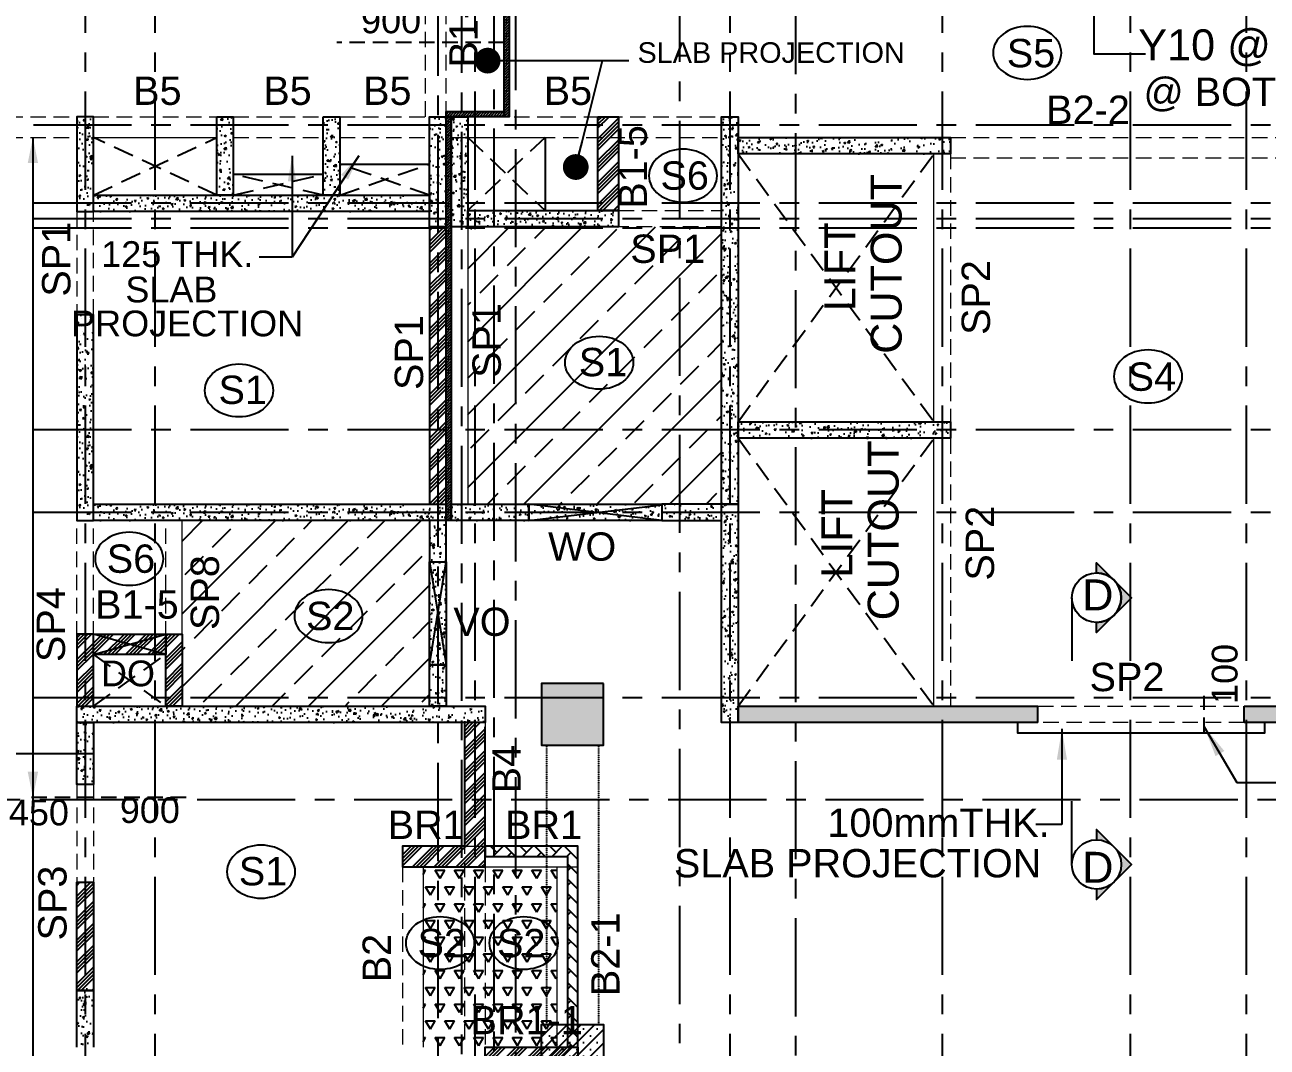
# Model space of a CAD drawing. Header units: inches. Extents: x 278200 to 407749, y -182622 to -96622.
# Drawn here: x 314131 to 326184, y -155884 to -145961 of the extents above; entities that cross this region are included whole.
import ezdxf
from ezdxf.enums import TextEntityAlignment as Align

# ---------------------------------------------------------------- set-up
doc = ezdxf.new("R2010")
doc.units = ezdxf.units.IN
doc.header["$MEASUREMENT"] = 0
for name, pattern in [('CENTER', [50.8, 31.75, -6.35, 6.35, -6.35]), ('DASHED2', [9.525, 6.35, -3.175]), ('Hidden', [3, 2, -1])]:
    doc.linetypes.add(name, pattern=pattern)
for name, color, linetype in [('1', 8, 'Continuous'), ('160 R.C. WALL HAT', 8, 'Continuous'), ('160 R.C.WALL', 6, 'Continuous'), ('2', 5, 'Continuous'), ('4', 4, 'Continuous'), ('5', 2, 'Continuous'), ('AR-Column', 40, 'Continuous'), ('AR-Hidden', 251, 'DASHED2'), ('ARROW', 5, 'Continuous'), ('BAL. PARAPET WALL', 4, 'Continuous'), ('BEAM TEXT', 4, 'Continuous'), ('DIM', 251, 'Continuous'), ('DOP IN SHEAR WALL', 5, 'Continuous'), ('GRID', 8, 'CENTER'), ('NON S.WALL HATCH', 8, 'Continuous'), ('NON STRUC R.C.WALL', 6, 'Continuous'), ('NON.STRUC.R.C.WALLS', 1, 'Continuous'), ('PARAPET WALL', 4, 'Continuous'), ('SEC TXT', 11, 'Continuous'), ('Section', 1, 'Continuous'), ('SLAB ARROW', 5, 'Continuous'), ('SLAB DIS', 32, 'Continuous'), ('SPANRAL BEAM', 3, 'Continuous'), ('SUNKEN', 8, 'Continuous'), ('TEXT-1', 3, 'Continuous')]:
    doc.layers.add(name, color=color, linetype=linetype)
for name, color, linetype, lineweight in [('BEAMS', 3, 'Continuous', 0), ('SLAB CIR', 1, 'Continuous', 25), ('SLAB REIN', 31, 'Continuous', 0), ('SLAB TXT', 3, 'Continuous', 0), ('text', 4, 'Continuous', 30)]:
    doc.layers.add(name, color=color, linetype=linetype, lineweight=lineweight)
doc.styles.add('T200', font='sanss___.ttf', dxfattribs={"height": 275})
doc.styles.add('T300', font='sanss___.ttf', dxfattribs={"height": 350})
doc.dimstyles.new('T 200', dxfattribs={"dimtxt": 275, "dimasz": 150, "dimexe": 1, "dimexo": 0, "dimgap": 50, "dimtad": 1, "dimdec": 0, "dimrnd": 5, "dimdsep": 46, "dimtxsty": 'T200', "dimblk": 'ARCHTICK', "dimcen": 2.5, "dimdle": 1, "dimclrd": 5, "dimclre": 253, "dimclrt": 1, "dimadec": 0, "dimazin": 0, "dimtfac": 1, "dimtdec": 0, "dimtmove": 2, "dimatfit": 3, "dimfxl": 0, "dimarcsym": 0})
doc.dimstyles.new('T 300', dxfattribs={"dimtxt": 275, "dimasz": 150, "dimexe": 1, "dimexo": 0, "dimgap": 50, "dimtad": 1, "dimdec": 0, "dimrnd": 5, "dimdsep": 46, "dimtxsty": 'T200', "dimblk": 'ARCHTICK', "dimcen": 2.5, "dimdle": 1, "dimclrd": 5, "dimclre": 253, "dimclrt": 4, "dimadec": 0, "dimazin": 0, "dimtfac": 1, "dimtdec": 0, "dimtmove": 2, "dimatfit": 3, "dimfxl": 0, "dimarcsym": 0})
pattern_1 = [(45, (2626358.34, -262274.72), (-106.066017, 106.066017), []), (45, (2626393.7, -262274.72), (-106.066017, 106.066017), []), (45, (2626429.05, -262274.72), (-106.066017, 106.066017), []), (45, (2626464.41, -262274.72), (-106.066017, 106.066017), [])]
pattern_2 = [(45, (2631098.34, -262874.72), (-106.066017, 106.066017), []), (45, (2631133.7, -262874.72), (-106.066017, 106.066017), []), (45, (2631169.05, -262874.72), (-106.066017, 106.066017), []), (45, (2631204.41, -262874.72), (-106.066017, 106.066017), [])]
pattern_3 = [(45, (280308.292, -21903.515), (-13.2582521, 13.2582521), [])]
pattern_4 = [(50, (2493924.82, 87982.12), (179.315046, -15.688034), [18.75, -206.25]), (355, (2493924.82, 87982.12), (-34.687833, 188.048033), [15, -165]), (100.4514445, (2493939.76, 87980.82), (144.627212, 172.359998), [15.935048, -175.285528]), (46.1842, (2493924.82, 88032.12), (266.810333, -41.37982), [28.125, -309.375]), (96.635635, (2493947.05, 88028.67), (233.665486, 243.52965), [23.902586, -262.92844]), (351.184164, (2493924.82, 88032.12), (233.665486, 243.52965), [22.5, -247.5]), (21, (2493949.82, 88019.62), (149.226763, -100.654723), [18.75, -206.25]), (326, (2493949.82, 88019.62), (60.828833, 181.287511), [15, -165]), (71.451445, (2493962.25, 88011.23), (210.055594, 80.632788), [15.935047, -175.285528]), (37.5, (2493924.816, 87982.12), (3.0399638, 83.2234635), [0, -163, 0, -167.5, 0, -165.625]), (7.5, (2493924.82, 87982.12), (65.7673844, 98.602928), [0, -95.5, 0, -159.25, 0, -63.125]), (327.5, (2493869.066, 87982.12), (133.455609, -5.638718), [0, -62.5, 0, -195, 0, -258.75]), (317.5, (2493844.07, 87982.12), (145.7965423, 25.0262456), [0, -81.25, 0, -129.5, 0, -183.75])]
pattern_5 = [(50, (2502080.12, 83182.12), (179.315046, -15.688034), [18.75, -206.25]), (355, (2502080.12, 83182.12), (-34.687833, 188.048033), [15, -165]), (100.4514445, (2502095.07, 83180.82), (144.627212, 172.359998), [15.935048, -175.285528]), (46.1842, (2502080.12, 83232.12), (266.810333, -41.37982), [28.125, -309.375]), (96.635635, (2502102.36, 83228.67), (233.665486, 243.52965), [23.902586, -262.92844]), (351.184164, (2502080.12, 83232.12), (233.665486, 243.52965), [22.5, -247.5]), (21, (2502105.12, 83219.62), (149.226763, -100.654723), [18.75, -206.25]), (326, (2502105.12, 83219.62), (60.828833, 181.287511), [15, -165]), (71.451445, (2502117.56, 83211.23), (210.055594, 80.632788), [15.935047, -175.285528]), (37.5, (2502080.12, 83182.12), (3.0399638, 83.2234635), [0, -163, 0, -167.5, 0, -165.625]), (7.5, (2502080.12, 83182.12), (65.7673844, 98.602928), [0, -95.5, 0, -159.25, 0, -63.125]), (327.5, (2502024.37, 83182.12), (133.455609, -5.638718), [0, -62.5, 0, -195, 0, -258.75]), (317.5, (2501999.37, 83182.12), (145.7965423, 25.0262456), [0, -81.25, 0, -129.5, 0, -183.75])]
pattern_6 = [(50, (2493924.82, 84982.12), (179.315046, -15.688034), [18.75, -206.25]), (355, (2493924.82, 84982.12), (-34.687833, 188.048033), [15, -165]), (100.4514445, (2493939.76, 84980.82), (144.627212, 172.359998), [15.935048, -175.285528]), (46.1842, (2493924.82, 85032.12), (266.810333, -41.37982), [28.125, -309.375]), (96.635635, (2493947.05, 85028.67), (233.665486, 243.52965), [23.902586, -262.92844]), (351.184164, (2493924.82, 85032.12), (233.665486, 243.52965), [22.5, -247.5]), (21, (2493949.82, 85019.62), (149.226763, -100.654723), [18.75, -206.25]), (326, (2493949.82, 85019.62), (60.828833, 181.287511), [15, -165]), (71.451445, (2493962.25, 85011.23), (210.055594, 80.632788), [15.935047, -175.285528]), (37.5, (2493924.816, 84982.12), (3.0399638, 83.2234635), [0, -163, 0, -167.5, 0, -165.625]), (7.5, (2493924.82, 84982.12), (65.7673844, 98.602928), [0, -95.5, 0, -159.25, 0, -63.125]), (327.5, (2493869.066, 84982.12), (133.455609, -5.638718), [0, -62.5, 0, -195, 0, -258.75]), (317.5, (2493844.07, 84982.12), (145.7965423, 25.0262456), [0, -81.25, 0, -129.5, 0, -183.75])]
pattern_7 = [(50, (2497186.96, 87832.62), (179.315046, -15.688034), [18.75, -206.25]), (355, (2497186.96, 87832.62), (-34.687833, 188.048033), [15, -165]), (100.4514445, (2497201.9, 87831.32), (144.627212, 172.359998), [15.935048, -175.285528]), (46.1842, (2497186.96, 87882.62), (266.810333, -41.37982), [28.125, -309.375]), (96.635635, (2497209.2, 87879.17), (233.665486, 243.52965), [23.902586, -262.92844]), (351.184164, (2497186.96, 87882.62), (233.665486, 243.52965), [22.5, -247.5]), (21, (2497211.96, 87870.12), (149.226763, -100.654723), [18.75, -206.25]), (326, (2497211.96, 87870.12), (60.828833, 181.287511), [15, -165]), (71.451445, (2497224.4, 87861.73), (210.055594, 80.632788), [15.935047, -175.285528]), (37.5, (2497186.96, 87832.62), (3.0399638, 83.2234635), [0, -163, 0, -167.5, 0, -165.625]), (7.5, (2497186.96, 87832.62), (65.7673844, 98.602928), [0, -95.5, 0, -159.25, 0, -63.125]), (327.5, (2497131.21, 87832.62), (133.455609, -5.638718), [0, -62.5, 0, -195, 0, -258.75]), (317.5, (2497106.21, 87832.62), (145.7965423, 25.0262456), [0, -81.25, 0, -129.5, 0, -183.75])]
pattern_8 = [(50, (2464819.82, 90702.12), (179.315046, -15.688034), [18.75, -206.25]), (355, (2464819.82, 90702.12), (-34.687833, 188.048033), [15, -165]), (100.4514445, (2464834.76, 90700.82), (144.627212, 172.359998), [15.935048, -175.285528]), (46.1842, (2464819.82, 90752.12), (266.810333, -41.37982), [28.125, -309.375]), (96.635635, (2464842.05, 90748.67), (233.665486, 243.52965), [23.902586, -262.92844]), (351.184164, (2464819.82, 90752.12), (233.665486, 243.52965), [22.5, -247.5]), (21, (2464844.82, 90739.62), (149.226763, -100.654723), [18.75, -206.25]), (326, (2464844.82, 90739.62), (60.828833, 181.287511), [15, -165]), (71.451445, (2464857.25, 90731.23), (210.055594, 80.632788), [15.935047, -175.285528]), (37.5, (2464819.816, 90702.12), (3.0399638, 83.2234635), [0, -163, 0, -167.5, 0, -165.625]), (7.5, (2464819.82, 90702.12), (65.7673844, 98.602928), [0, -95.5, 0, -159.25, 0, -63.125]), (327.5, (2464764.066, 90702.12), (133.455609, -5.638718), [0, -62.5, 0, -195, 0, -258.75]), (317.5, (2464739.07, 90702.12), (145.7965423, 25.0262456), [0, -81.25, 0, -129.5, 0, -183.75])]
pattern_9 = [(45, (-131825.64, 75915.45), (-66.29126, 66.29126), []), (45, (-131759.35, 75915.45), (-66.29126, 66.29126), [0, -93.75])]

# ---------------------------------------------------------------- blocks, each defined once
blk = doc.blocks.new('_ARCHTICK')
at = {"color": 0, "linetype": 'ByBlock', "const_width": 0.15}
blk.add_lwpolyline([(-0.5, -0.5), (0.5, 0.5)], dxfattribs=at)
blk = doc.blocks.new('A$C02A55DAE')
at = {"layer": 'NON S.WALL HATCH'}
h = blk.add_hatch(dxfattribs=at)
h.set_pattern_fill('SACNCR', color=256, scale=1000)
h.set_pattern_definition(pattern_9)
h.paths.add_polyline_path([(22427, -18480), (23027, -18480), (23027, -17880), (22427, -17880)])
h.paths.add_polyline_path([(22427, -15170), (23027, -15170), (23027, -14570), (22427, -14570)])
h.paths.add_polyline_path([(22427, -11500), (23027, -11500), (23027, -11860), (22427, -11860)])
h.paths.add_polyline_path([(34483, -18480), (33883, -18480), (33883, -17880), (34483, -17880)])
h.paths.add_polyline_path([(34483, -11260), (33883, -11260), (33883, -11860), (34483, -11860)])
edge = h.paths.add_edge_path()
edge.add_line((34435, -11860), (34435, -14570))
h = blk.add_hatch(dxfattribs=at)
h.set_pattern_fill('SACNCR', color=256, scale=1000)
h.set_pattern_definition(pattern_9)
h.paths.add_polyline_path([(34483, -14570), (33883, -14570), (33883, -15170), (34483, -15170)])
at = {"layer": 'AR-Column', "color": 4, "elevation": -29}
for points in [[(34483, -11260), (33883, -11260), (33883, -11860), (34483, -11860)], [(34483, -15170), (33883, -15170), (33883, -14570), (34483, -14570)]]:
    blk.add_lwpolyline(points, close=True, dxfattribs=at)
at = {"layer": 'AR-Hidden', "ltscale": 0.009}
for p, q in [((33930, -11860, -29), (33930, -14570, -29)), ((34435, -11860, -29), (34435, -14570, -29))]:
    blk.add_line(p, q, dxfattribs=at)

msp = doc.modelspace()

# ---------------------------------------------------------------- hatches: boundary and pattern name
at = {"layer": '160 R.C. WALL HAT'}
h = msp.add_hatch(dxfattribs=at)
h.set_pattern_fill('AR-CONC', color=256, scale=25)
h.set_pattern_definition(pattern_4)
h.paths.add_polyline_path([(314635.7, -147773.7), (314795.7, -147773.7), (314795.7, -146853.7), (314635.7, -146853.7)])
h = msp.add_hatch(dxfattribs=at)
h.set_pattern_fill('AR-CONC', color=256, scale=25)
h.set_pattern_definition(pattern_4)
h.paths.add_polyline_path([(315993.7, -146853.7), (316153.7, -146853.7), (316153.7, -147613.7), (315993.7, -147613.7)])
h = msp.add_hatch(dxfattribs=at)
h.set_pattern_fill('AR-CONC', color=256, scale=25)
h.set_pattern_definition(pattern_4)
h.paths.add_polyline_path([(317185.7, -146853.7), (317025.7, -146853.7), (317025.7, -147613.7), (317185.7, -147613.7)])
h = msp.add_hatch(dxfattribs=at)
h.set_pattern_fill('AR-CONC', color=256, scale=25)
h.set_pattern_definition(pattern_7)
h.paths.add_polyline_path([(318217.8, -146853.7), (318057.8, -146853.7), (318057.8, -147923.2), (318217.8, -147923.2)])
h = msp.add_hatch(dxfattribs=at)
h.set_pattern_fill('AR-CONC', color=256, scale=25)
h.set_pattern_definition(pattern_7)
h.paths.add_polyline_path([(318427.8, -146853.7), (318267.8, -146853.7), (318267.8, -147923.2), (318427.8, -147923.2)])
h = msp.add_hatch(dxfattribs=at)
h.set_pattern_fill('AR-CONC', color=256, scale=25)
h.set_pattern_definition([(50, (2500020.12, 85142.12), (179.315046, -15.688034), [18.75, -206.25]), (355, (2500020.12, 85142.12), (-34.687833, 188.048033), [15, -165]), (100.4514445, (2500035.07, 85140.82), (144.627212, 172.359998), [15.935048, -175.285528]), (46.1842, (2500020.12, 85192.12), (266.810333, -41.37982), [28.125, -309.375]), (96.635635, (2500042.36, 85188.67), (233.665486, 243.52965), [23.902586, -262.92844]), (351.184164, (2500020.12, 85192.12), (233.665486, 243.52965), [22.5, -247.5]), (21, (2500045.12, 85179.62), (149.226763, -100.654723), [18.75, -206.25]), (326, (2500045.12, 85179.62), (60.828833, 181.287511), [15, -165]), (71.451445, (2500057.56, 85171.23), (210.055594, 80.632788), [15.935047, -175.285528]), (37.5, (2500020.12, 85142.12), (3.0399638, 83.2234635), [0, -163, 0, -167.5, 0, -165.625]), (7.5, (2500020.12, 85142.12), (65.7673844, 98.602928), [0, -95.5, 0, -159.25, 0, -63.125]), (327.5, (2499964.37, 85142.12), (133.455609, -5.638718), [0, -62.5, 0, -195, 0, -258.75]), (317.5, (2499939.37, 85142.12), (145.7965423, 25.0262456), [0, -81.25, 0, -129.5, 0, -183.75])])
h.paths.add_polyline_path([(321051, -146853.7), (320891, -146853.7), (320891, -150613.7), (321051, -150613.7)])
h = msp.add_hatch(dxfattribs=at)
h.set_pattern_fill('AR-CONC', color=256, scale=25)
h.set_pattern_definition(pattern_8)
h.paths.add_polyline_path([(323111, -147053.7), (321051, -147053.7), (321051, -147213.7), (322951, -147213.7), (323111, -147213.7)])
h = msp.add_hatch(dxfattribs=at)
h.set_pattern_fill('AR-CONC', color=256, scale=25)
h.set_pattern_definition(pattern_4)
h.paths.add_polyline_path([(318017.8, -147613.7), (314795.7, -147613.7), (314795.7, -147773.7), (318017.8, -147773.7)])
h = msp.add_hatch(dxfattribs=at)
h.set_pattern_fill('AR-CONC', color=256, scale=25)
h.set_pattern_definition([(50, (2497346.96, 87832.62), (179.315046, -15.688034), [18.75, -206.25]), (355, (2497346.96, 87832.62), (-34.687833, 188.048033), [15, -165]), (100.4514445, (2497361.9, 87831.32), (144.627212, 172.359998), [15.935048, -175.285528]), (46.1842, (2497346.96, 87882.62), (266.810333, -41.37982), [28.125, -309.375]), (96.635635, (2497369.2, 87879.17), (233.665486, 243.52965), [23.902586, -262.92844]), (351.184164, (2497346.96, 87882.62), (233.665486, 243.52965), [22.5, -247.5]), (21, (2497371.96, 87870.12), (149.226763, -100.654723), [18.75, -206.25]), (326, (2497371.96, 87870.12), (60.828833, 181.287511), [15, -165]), (71.451445, (2497384.4, 87861.73), (210.055594, 80.632788), [15.935047, -175.285528]), (37.5, (2497346.96, 87832.62), (3.0399638, 83.2234635), [0, -163, 0, -167.5, 0, -165.625]), (7.5, (2497346.96, 87832.62), (65.7673844, 98.602928), [0, -95.5, 0, -159.25, 0, -63.125]), (327.5, (2497291.21, 87832.62), (133.455609, -5.638718), [0, -62.5, 0, -195, 0, -258.75]), (317.5, (2497266.21, 87832.62), (145.7965423, 25.0262456), [0, -81.25, 0, -129.5, 0, -183.75])])
h.paths.add_polyline_path([(319891, -147763.5), (318427.8, -147763.5), (318427.8, -147923.2), (319891, -147923.2)])
h = msp.add_hatch(dxfattribs=at)
h.set_pattern_fill('AR-CONC', color=256, scale=25)
h.set_pattern_definition(pattern_6)
h.paths.add_polyline_path([(314635.7, -150773.7), (314795.7, -150773.7), (314795.7, -148773.7), (314635.7, -148773.7)])
h = msp.add_hatch(dxfattribs=at)
h.set_pattern_fill('AR-CONC', color=256, scale=25)
h.set_pattern_definition(pattern_8)
h.paths.add_polyline_path([(323111, -149813.7), (321051, -149813.7), (321051, -149973.7), (323111, -149973.7)])
h = msp.add_hatch(dxfattribs=at)
h.set_pattern_fill('AR-CONC', color=256, scale=25)
h.set_pattern_definition(pattern_6)
h.paths.add_polyline_path([(314795.7, -150613.7), (318217.8, -150613.7), (318217.8, -150773.7), (314795.7, -150773.7)])
h = msp.add_hatch(dxfattribs=at)
h.set_pattern_fill('AR-CONC', color=256, scale=25)
h.set_pattern_definition(pattern_5)
h.paths.add_polyline_path([(320272.7, -150613.7), (320272.7, -150773.7), (320891, -150773.7), (320891, -150613.7)])
h.paths.add_polyline_path([(320272.7, -150773.7), (320272.7, -150613.7), (318267.8, -150613.7), (318267.8, -150773.7)])
h = msp.add_hatch(dxfattribs=at)
h.set_pattern_fill('AR-CONC', color=256, scale=25)
h.set_pattern_definition(pattern_5)
h.paths.add_polyline_path([(320891, -150613.7), (321051, -150613.7), (321051, -152733.7), (320891, -152733.7)])
h = msp.add_hatch(dxfattribs=at)
h.set_pattern_fill('AR-CONC', color=256, scale=25)
h.set_pattern_definition(pattern_5)
h.paths.add_polyline_path([(318217.8, -150773.7), (318057.8, -150773.7), (318057.8, -152573.7), (318217.8, -152573.7)])
h = msp.add_hatch(dxfattribs=at)
h.set_pattern_fill('AR-CONC', color=256, scale=25)
h.set_pattern_definition([(50, (2493764.81, 83022.12), (179.315046, -15.688034), [18.75, -206.25]), (355, (2493764.81, 83022.12), (-34.687833, 188.048033), [15, -165]), (100.4514445, (2493779.76, 83020.82), (144.627212, 172.359998), [15.935048, -175.285528]), (46.1842, (2493764.81, 83072.12), (266.810333, -41.37982), [28.125, -309.375]), (96.635635, (2493787.05, 83068.67), (233.665486, 243.52965), [23.902586, -262.92844]), (351.184164, (2493764.8, 83072.12), (233.665486, 243.52965), [22.5, -247.5]), (21, (2493789.81, 83059.62), (149.226763, -100.654723), [18.75, -206.25]), (326, (2493789.81, 83059.62), (60.828833, 181.287511), [15, -165]), (71.451445, (2493802.25, 83051.23), (210.055594, 80.632788), [15.935047, -175.285528]), (37.5, (2493764.81, 83022.12), (3.0399638, 83.2234635), [0, -163, 0, -167.5, 0, -165.625]), (7.5, (2493764.81, 83022.12), (65.7673844, 98.602928), [0, -95.5, 0, -159.25, 0, -63.125]), (327.5, (2493709.06, 83022.12), (133.455609, -5.638718), [0, -62.5, 0, -195, 0, -258.75]), (317.5, (2493684.06, 83022.12), (145.7965423, 25.0262456), [0, -81.25, 0, -129.5, 0, -183.75])])
h.paths.add_polyline_path([(314635.7, -152733.7), (314635.7, -152573.7), (318595.7, -152573.7), (318595.7, -152733.7)])
h = msp.add_hatch(dxfattribs=at)
h.set_pattern_fill('AR-CONC', color=256, scale=25)
h.set_pattern_definition(pattern_5)
h.paths.add_polyline_path([(323959.6, -152733.7), (323959.8, -152573.7), (321051, -152573.7), (321050.8, -152733.7)])
h.paths.add_polyline_path([(325961, -152573.7), (325961, -152733.7), (330129, -152733.7), (330129, -152573.7)])
h = msp.add_hatch(dxfattribs=at)
h.set_pattern_fill('AR-CONC', color=256, scale=25)
h.set_pattern_definition([(50, (2493764.82, 82422.12), (179.315046, -15.688034), [18.75, -206.25]), (355, (2493764.82, 82422.12), (-34.687833, 188.048033), [15, -165]), (100.4514445, (2493779.76, 82420.82), (144.627212, 172.359998), [15.935048, -175.285528]), (46.1842, (2493764.82, 82472.12), (266.810333, -41.37982), [28.125, -309.375]), (96.635635, (2493787.05, 82468.67), (233.665486, 243.52965), [23.902586, -262.92844]), (351.184164, (2493764.82, 82472.12), (233.665486, 243.52965), [22.5, -247.5]), (21, (2493789.82, 82459.62), (149.226763, -100.654723), [18.75, -206.25]), (326, (2493789.82, 82459.62), (60.828833, 181.287511), [15, -165]), (71.451445, (2493802.25, 82451.23), (210.055594, 80.632788), [15.935047, -175.285528]), (37.5, (2493764.816, 82422.12), (3.0399638, 83.2234635), [0, -163, 0, -167.5, 0, -165.625]), (7.5, (2493764.82, 82422.12), (65.7673844, 98.602928), [0, -95.5, 0, -159.25, 0, -63.125]), (327.5, (2493709.066, 82422.12), (133.455609, -5.638718), [0, -62.5, 0, -195, 0, -258.75]), (317.5, (2493684.07, 82422.12), (145.7965423, 25.0262456), [0, -81.25, 0, -129.5, 0, -183.75])])
h.paths.add_polyline_path([(314635.7, -152733.7), (314795.7, -152733.7), (314795.7, -153333.7), (314635.7, -153333.7)])
h = msp.add_hatch(dxfattribs=at)
h.set_pattern_fill('AR-CONC', color=256, scale=25)
h.set_pattern_definition(pattern_8)
h.paths.add_polyline_path([(314795.7, -155313.7), (314635.7, -155313.7), (314635.7, -155883.7), (314795.7, -155883.7)])
at = {"layer": '2'}
h = msp.add_hatch(dxfattribs=at)
h.set_pattern_fill('ANSI31', color=1, scale=150, style=0)
h.set_pattern_definition(pattern_3)
h.paths.add_polyline_path([(318780.7, -140193.7), (318830.7, -140193.7), (318830.7, -146853.7), (318780.7, -146853.7)])
h = msp.add_hatch(dxfattribs=at)
h.set_pattern_fill('ANSI31', color=1, scale=150, style=0)
h.set_pattern_definition(pattern_3)
h.paths.add_polyline_path([(318780.7, -146853.7), (318217.6, -146853.7), (318217.6, -146803.7), (318780.7, -146803.7)])
h = msp.add_hatch(dxfattribs=at)
h.set_pattern_fill('ANSI31', color=1, scale=150, style=0)
h.set_pattern_definition(pattern_3)
h.paths.add_polyline_path([(318267.8, -150773.7), (318217.8, -150773.7), (318217.8, -146853.7), (318267.8, -146853.7)])
at = {"layer": 'BAL. PARAPET WALL'}
h = msp.add_hatch(dxfattribs=at)
h.set_pattern_fill('AR-HBONE', color=256, style=0)
h.set_pattern_definition([(45, (-1817082.6, 340637.64), (1e-14, 143.684098), [304.8, -101.6]), (135, (-1817010.76, 340709.48), (1e-14, 143.684098), [304.8, -101.6])])
h.paths.add_polyline_path([(319395.7, -155883.7), (319495.7, -155883.7), (319495.7, -153933.7), (318595.7, -153933.7), (318595.7, -154033.7), (319395.7, -154033.7)])
at = {"layer": 'NON STRUC R.C.WALL'}
h = msp.add_hatch(dxfattribs=at)
h.set_pattern_fill('ANSI34', color=1, scale=200)
h.set_pattern_definition(pattern_2)
h.paths.add_polyline_path([(319691, -146853.7), (319891, -146853.7), (319891, -147763.5), (319691, -147763.5)])
h = msp.add_hatch(dxfattribs=at)
h.set_pattern_fill('ANSI34', color=1, scale=200)
h.set_pattern_definition([(45, (2631098.34, -262874.72), (-106.066017, 106.066017), []), (45, (2631133.7, -262874.72), (-106.066017, 106.066017), []), (45, (2631169.05, -262874.72), (-106.066017, 106.066017), []), (45, (2631204.41, -262874.72), (-106.066017, 106.066017), [])])
h.paths.add_polyline_path([(318057.8, -150613.7), (318217.8, -150613.7), (318217.8, -147923.2), (318057.8, -147923.2)])
h = msp.add_hatch(dxfattribs=at)
h.set_pattern_fill('ANSI34', color=1, scale=200)
h.set_pattern_definition(pattern_2)
h.paths.add_polyline_path([(314795.7, -151873.7), (314635.7, -151873.7), (314635.7, -152573.7), (314795.7, -152573.7)])
h = msp.add_hatch(dxfattribs=at)
h.set_pattern_fill('ANSI34', color=1, scale=200)
h.set_pattern_definition(pattern_2)
h.paths.add_polyline_path([(314795.7, -151873.7), (315497.5, -151873.7), (315497.5, -152073.7), (314795.7, -152073.7)])
h = msp.add_hatch(dxfattribs=at)
h.set_pattern_fill('ANSI34', color=1, scale=200)
h.set_pattern_definition(pattern_2)
h.paths.add_polyline_path([(315497.5, -151873.7), (315657.5, -151873.7), (315657.5, -152573.7), (315497.5, -152573.7)])
h = msp.add_hatch(dxfattribs=at)
h.set_pattern_fill('ANSI34', color=1, scale=200)
h.set_pattern_definition(pattern_1)
h.paths.add_polyline_path([(318395.7, -152733.7), (318595.7, -152733.7), (318595.7, -154133.7), (317795.7, -154133.7), (317795.7, -153933.7), (318395.7, -153933.7)])
h = msp.add_hatch(dxfattribs=at)
h.set_pattern_fill('ANSI34', color=1, scale=200)
h.set_pattern_definition(pattern_1)
h.paths.add_polyline_path([(314795.7, -154283.7), (314795.7, -155333.7), (314635.7, -155333.7), (314635.7, -154283.7)])
h = msp.add_hatch(dxfattribs=at)
h.set_pattern_fill('ANSI34', color=1, scale=200)
h.set_pattern_definition(pattern_1)
h.paths.add_polyline_path([(318595.7, -156043.7), (318595.7, -155883.7), (319495.7, -155883.7), (319495.7, -156043.7)])
at = {"layer": 'Section'}
h = msp.add_hatch(color=30, dxfattribs=at)
edge = h.paths.add_edge_path()
edge.add_line((324528.3, -151281.5), (324528.3, -151182.2))
edge.add_line((324528.3, -151182.2), (324867.2, -151521.2))
edge.add_line((324867.2, -151521.2), (324528.3, -151860.2))
edge.add_line((324528.3, -151860.2), (324528.3, -151760.9))
edge.add_arc((324528.3, -151521.2), 239.7, 270, 450)
h = msp.add_hatch(color=30, dxfattribs=at)
edge = h.paths.add_edge_path()
edge.add_line((324528.3, -154350.3), (324528.3, -154449.5))
edge.add_line((324528.3, -154449.5), (324867.2, -154110.5))
edge.add_line((324867.2, -154110.5), (324528.3, -153771.6))
edge.add_line((324528.3, -153771.6), (324528.3, -153870.8))
edge.add_arc((324528.3, -154110.5), 239.7, -90, 90, ccw=False)
at = {"layer": 'SUNKEN'}
h = msp.add_hatch(dxfattribs=at)
h.set_pattern_fill('ANSI33', color=256, scale=2000)
h.set_pattern_definition([(45, (280098.3, -21903.5), (-353.5534, 353.5534), []), (45, (280451.85, -21903.5), (-353.5534, 353.5534), [250, -125])])
h.paths.add_polyline_path([(318427.8, -147923.2), (318427.8, -150613.7), (320891, -150613.7), (320891, -147923.2)])
h = msp.add_hatch(dxfattribs=at)
h.set_pattern_fill('ANSI33', color=256, scale=2000)
h.set_pattern_definition([(45, (2645780.65, -291479.34), (-353.55339, 353.55339), []), (45, (2646134.2, -291479.34), (-353.55339, 353.55339), [250, -125])])
h.paths.add_polyline_path([(318057.8, -152573.7), (318057.8, -150813.7), (318057.8, -150773.7), (315657.5, -150773.7), (315657.5, -152573.7)])
h = msp.add_hatch(dxfattribs=at)
h.set_pattern_fill('TRIANG', color=256, scale=500)
h.set_pattern_definition([(60, (2581941.19, -367452.33), (-93.75, 162.379763), [93.75, -93.75]), (120, (2581941.19, -367452.33), (-187.5, 1e-07), [93.75, -93.75]), (0, (2581894.31, -367371.14), (93.75, 162.379763), [93.75, -93.75])])
h.paths.add_polyline_path([(319295.7, -154133.7), (317995.7, -154133.7), (317995.7, -155883.7), (319295.7, -155883.7)])

# ---------------------------------------------------------------- linework, layer by layer
at = {"layer": '1', "linetype": 'Hidden', "ltscale": 100}
for p, q in [((314795.7, -147613.7, 14.7), (315993.7, -147053.7, 14.7)), ((315993.7, -147613.7, 14.7), (314795.7, -147053.7, 14.7)), ((319177.6, -147053.7, 29.5), (318427.8, -147763.5, 29.5)), ((318427.8, -147053.7, 29.5), (319177.6, -147763.2, 29.5)), ((321051, -149813.7, 14.7), (322951, -147213.7, 14.7)), ((321051, -147213.7, 14.7), (322951, -149813.7, 14.7)), ((317185.7, -147613.7, 29.5), (318057.8, -147313.7, 29.5)), ((318057.8, -147613.7, 29.5), (317185.7, -147313.7, 29.5)), ((316153.7, -147613.7, 29.5), (317025.7, -147413.7, 29.5)), ((317025.7, -147613.7, 29.5), (316153.7, -147413.7, 29.5)), ((321051, -152573.7, 14.7), (322950.6, -149973.7, 14.7)), ((321051, -149973.7, 14.7), (322950.6, -152573.7, 14.7)), ((314795.7, -152573.7, 14.7), (315497.5, -152073.7, 14.7)), ((314795.7, -152073.7, 14.7), (315497.5, -152573.7, 14.7))]:
    msp.add_line(p, q, dxfattribs=at)
at = {"layer": '160 R.C.WALL'}
for p, q in [((314635.7, -148773.7, 14.7), (314795.7, -148773.7, 14.7)), ((323959.5, -152733.7, 14.7), (323959.5, -152573.7, 14.7)), ((325960.7, -152733.7, 14.7), (325960.7, -152573.7, 14.7))]:
    msp.add_line(p, q, dxfattribs=at)
at = {"layer": '160 R.C.WALL', "elevation": 14.7}
for points in [[(314795.7, -147773.7), (314795.7, -146853.7), (314635.7, -146853.7), (314635.7, -147773.7), (314795.7, -147773.7)], [(314635.7, -148773.7), (314635.7, -150773.7), (314795.7, -150773.7), (314795.7, -148773.7)], [(323959.5, -152733.7), (321051, -152733.7), (321051, -152573.7), (323959.5, -152573.7)], [(325960.7, -152573.7), (330129, -152573.7), (330129, -152733.7), (325960.7, -152733.7)], [(314635.7, -155883.7), (314635.7, -155333.7), (314795.7, -155333.7), (314795.7, -155883.7)]]:
    msp.add_lwpolyline(points, dxfattribs=at)
for points in [[(315993.7, -146853.7), (316153.7, -146853.7), (316153.7, -147613.7), (315993.7, -147613.7)], [(317025.7, -146853.7), (317185.7, -146853.7), (317185.7, -147613.7), (317025.7, -147613.7)], [(318217.8, -147923.2), (318057.8, -147923.2), (318057.8, -146853.7), (318217.8, -146853.7)], [(318427.8, -147923.2), (318267.8, -147923.2), (318267.8, -146853.7), (318427.8, -146853.7)], [(321051, -150613.7), (320891, -150613.7), (320891, -146853.7), (321051, -146853.7)], [(321051, -147053.7), (323111, -147053.7), (323111, -147213.7), (321051, -147213.7)], [(314795.7, -147613.7), (318057.8, -147613.7), (318057.8, -147773.7), (314795.7, -147773.7)], [(318427.8, -147763.5), (319891, -147763.5), (319891, -147923.2), (318427.8, -147923.2)], [(321051, -149813.7), (323111, -149813.7), (323111, -149973.7), (321051, -149973.7)], [(314795.7, -150613.7), (318217.8, -150613.7), (318217.8, -150773.7), (314795.7, -150773.7)], [(319021, -150773.7), (318267.8, -150773.7), (318267.8, -150613.7), (319021, -150613.7)], [(320311, -150773.7), (320891, -150773.7), (320891, -150613.7), (320311, -150613.7)], [(320891, -150613.7), (321051, -150613.7), (321051, -152733.7), (320891, -152733.7)], [(318057.8, -151173.7), (318217.8, -151173.7), (318217.8, -150773.7), (318057.8, -150773.7)], [(318057.8, -152173.7), (318217.8, -152173.7), (318217.8, -152573.7), (318057.8, -152573.7)], [(314635.7, -152733.7), (314635.7, -152573.7), (318595.7, -152573.7), (318595.7, -152733.7)], [(314635.7, -152733.7), (314795.7, -152733.7), (314795.7, -153333.7), (314635.7, -153333.7)]]:
    msp.add_lwpolyline(points, close=True, dxfattribs=at)
at = {"layer": '2', "color": 5}
for p, q in [((314795.7, -152073.7, 29.5), (315497.5, -151873.7, 29.5)), ((315497.5, -152073.7, 29.5), (314795.7, -151873.7, 29.5))]:
    msp.add_line(p, q, dxfattribs=at)
at = {"layer": '2', "color": 1, "elevation": 14.7}
for points in [[(318780.7, -140193.7), (318830.7, -140193.7), (318830.7, -146853.7), (318780.7, -146853.7)], [(318780.7, -146853.7), (318217.6, -146853.7), (318217.6, -146803.7), (318780.7, -146803.7)], [(318267.8, -150773.7), (318217.8, -150773.7), (318217.8, -146853.7), (318267.8, -146853.7)]]:
    msp.add_lwpolyline(points, close=True, dxfattribs=at)
at = {"layer": '2', "color": 5, "elevation": 29.5}
msp.add_lwpolyline([(314795.7, -151873.7), (315497.5, -151873.7), (315497.5, -152073.7), (314795.7, -152073.7)], close=True, dxfattribs=at)
at = {"layer": '2', "color": 7}
for points in [[(314159.3, -147303.7, 14.7), (314209.3, -147053.7, 14.7), (314259.3, -147303.7, 14.7)], [(314159.3, -153211.4, 14.7), (314209.3, -153461.4, 14.7), (314259.3, -153211.4, 14.7)]]:
    msp.add_solid(points, dxfattribs=at)
at = {"layer": '4', "color": 4, "linetype": 'Continuous', "ltscale": 0.01}
msp.add_line((319177.6, -147053.7, 29.5), (319177.6, -147763.2, 29.5), dxfattribs=at)
at = {"layer": '4'}
for p, q in [((317185.7, -147313.7, 29.5), (318057.8, -147313.7, 29.5)), ((317025.7, -147413.7, 29.5), (316153.7, -147413.7, 29.5))]:
    msp.add_line(p, q, dxfattribs=at)
at = {"layer": '4', "elevation": 14.7}
msp.add_lwpolyline([(323760, -152733.7), (323760, -152833.7), (326161.2, -152833.7), (326161.2, -152733.7)], dxfattribs=at)
at = {"layer": '5', "linetype": 'Hidden', "ltscale": 75}
for p, q in [((318780.7, -146132.7, 14.7), (317157.6, -146132.7, 14.7)), ((325573.8, -152833.7, 14.7), (325573.8, -152473.7, 14.7)), ((315695.7, -153461.4, 14.7), (314185.7, -153461.4, 14.7))]:
    msp.add_line(p, q, dxfattribs=at)
at = {"layer": '5'}
msp.add_line((312675.7, -153033.7, 14.7), (314795.7, -153033.7, 14.7), dxfattribs=at)
at = {"layer": 'BAL. PARAPET WALL', "elevation": 14.7}
msp.add_lwpolyline([(319395.7, -155883.7), (319495.7, -155883.7), (319495.7, -153933.7), (318595.7, -153933.7), (318595.7, -154033.7), (319395.7, -154033.7), (319395.7, -155883.7)], dxfattribs=at)
at = {"layer": 'BEAMS', "linetype": 'Hidden', "ltscale": 75}
for p, q in [((318017.6, -146853.7, 14.7), (318017.6, -145053.7, 14.7)), ((318217.6, -146853.7, 14.7), (318217.6, -145053.7, 14.7)), ((312835.7, -146853.7, 14.7), (314635.7, -146853.7, 14.7)), ((314795.7, -146853.7, 14.7), (315993.7, -146853.7, 14.7)), ((316153.7, -146853.7, 14.7), (317025.7, -146853.7, 14.7)), ((317185.7, -146853.7, 14.7), (318057.8, -146853.7, 14.7)), ((318427.8, -146853.7, 14.7), (320891, -146853.7, 14.7)), ((312835.7, -147053.7, 14.7), (314635.7, -147053.7, 14.7)), ((316153.7, -147053.7, 14.7), (317025.7, -147053.7, 14.7)), ((317185.7, -147053.7, 14.7), (318057.8, -147053.7, 14.7)), ((319127.6, -147053.7, 14.7), (320891, -147053.7, 14.7)), ((319691, -147053.7, 14.7), (319691, -147763.2, 14.7)), ((319891, -147053.7, 14.7), (319891, -147763.2, 14.7)), ((323111, -147053.7, 14.7), (326809, -147053.7, 14.7)), ((323111, -147213.7, 14.7), (323111, -149813.7, 14.7)), ((323111, -147253.7, 14.7), (326809, -147253.7, 14.7)), ((318057.8, -147923.2, 14.7), (318057.8, -150613.7, 14.7)), ((318217.8, -147923.2, 14.7), (318217.8, -150613.7, 14.7)), ((318267.8, -147923.2, 14.7), (318267.8, -150613.7, 14.7)), ((323110.8, -149973.7, 14.7), (323110.8, -152573.7, 14.7)), ((314635.7, -152573.7, 14.7), (314635.7, -150773.7, 14.7)), ((314795.7, -152573.7, 14.7), (314795.7, -150773.7, 14.7)), ((315497.5, -152573.7, 14.7), (315497.5, -150773.7, 14.7)), ((314795.7, -151873.7, 14.7), (315497.5, -151873.7, 14.7)), ((314795.7, -152073.7, 14.7), (315497.5, -152073.7, 14.7)), ((323959.8, -152573.7, 14.7), (325961, -152573.7, 14.7)), ((318395.7, -152733.7, 14.7), (318395.7, -155883.7, 14.7)), ((325961, -152733.7, 14.7), (323959.8, -152733.7, 14.7)), ((314635.7, -153333.7, 14.7), (314635.7, -155333.7, 14.7)), ((314795.7, -153333.7, 14.7), (314795.7, -155333.7, 14.7)), ((317795.7, -154133.7, 14.7), (317795.7, -155883.7, 14.7)), ((318595.7, -154133.7, 14.7), (318595.7, -155883.7, 14.7))]:
    msp.add_line(p, q, dxfattribs=at)
at = {"layer": 'BEAMS', "color": 4, "linetype": 'Continuous', "ltscale": 0.01}
for p, q in [((314795.7, -147053.7, 14.7), (315993.7, -147053.7, 14.7)), ((318267.8, -147053.7, 14.7), (319137.6, -147053.7, 14.7)), ((322951, -149813.7, 14.7), (322951, -147213.7, 14.7)), ((318427.8, -147923.2, 14.7), (318427.8, -150613.7, 14.7)), ((322950.6, -152573.7, 14.7), (322950.6, -149973.7, 14.7)), ((315657.5, -152573.7, 14.7), (315657.5, -150773.7, 14.7)), ((318595.7, -152733.7, 14.7), (318595.7, -154133.7, 14.7)), ((317795.7, -153933.7, 14.7), (319495.7, -153933.7, 14.7)), ((319495.7, -155883.7, 14.7), (319495.7, -153933.7, 14.7)), ((317795.7, -154133.7, 14.7), (319495.7, -154133.7, 14.7)), ((317995.7, -154133.7, 14.7), (317995.7, -155883.7, 14.7)), ((319295.7, -155883.7, 14.7), (319295.7, -154133.7, 14.7))]:
    msp.add_line(p, q, dxfattribs=at)
at = {"layer": 'BEAMS', "linetype": 'Hidden', "ltscale": 75, "elevation": 14.7}
for points in [[(314635.7, -147773.7), (314635.7, -148773.7)], [(314795.7, -148773.7), (314795.7, -147773.7)]]:
    msp.add_lwpolyline(points, dxfattribs=at)
msp.add_lwpolyline([(319891, -147763.5), (320891, -147763.5), (320891, -147923.2), (319891, -147923.2)], close=True, dxfattribs=at)
at = {"layer": 'DOP IN SHEAR WALL'}
for p, q in [((320311, -150773.7, 14.7), (319021, -150613.7, 14.7)), ((319021, -150773.7, 14.7), (320311, -150618.5, 14.7)), ((318057.8, -152173.7, 14.7), (318217.8, -151173.7, 14.7)), ((318057.8, -151173.7, 14.7), (318217.8, -152173.7, 14.7))]:
    msp.add_line(p, q, dxfattribs=at)
at = {"layer": 'DOP IN SHEAR WALL', "elevation": 14.7}
for points in [[(319021, -150613.7), (320311, -150613.7), (320311, -150773.7), (319021, -150773.7)], [(318057.8, -151173.7), (318217.8, -151173.7), (318217.8, -152173.7), (318057.8, -152173.7)]]:
    msp.add_lwpolyline(points, close=True, dxfattribs=at)
at = {"layer": 'GRID', "ltscale": 30}
for p, q in [((314715.7, -134417.5, 14.7), (314715.7, -165454.1, 14.7)), ((315390.7, -134417.5, 14.7), (315390.7, -165454.1, 14.7)), ((318495.7, -134417.5, 14.7), (318495.7, -165454.1, 14.7)), ((320971, -134417.5, 14.7), (320971, -165454.1, 14.7)), ((323031, -134417.5, 14.7), (323031, -165454.1, 14.7)), ((324854.6, -134417.5, 14.7), (324854.6, -165454.1, 14.7)), ((325979.3, -134417.5, 14.7), (325979.3, -165454.1, 14.7)), ((320482.6, -134700.9, 14.7), (320482.6, -165454.1, 14.7)), ((318137.8, -134836.8, 14.7), (318137.8, -165454.1, 14.7)), ((318367.8, -134807, 14.7), (318367.8, -165454.1, 14.7)), ((318680.7, -134776.8, 14.7), (318680.7, -165454.1, 14.7)), ((321607.2, -134820.1, 14.7), (321607.2, -165454.1, 14.7)), ((318890.7, -134976, 14.7), (318890.7, -165454.1, 14.7)), ((366982.1, -146933.7, 14.7), (281288.5, -146933.7, 14.7)), ((366982.1, -147693.7, 14.7), (281183, -147693.7, 14.7)), ((366982.1, -147843.3, 14.7), (280098.3, -147843.3, 14.7)), ((366982.1, -147933.7, 14.7), (281098.8, -147933.7, 14.7)), ((366982.1, -149893.7, 14.7), (281010.3, -149893.7, 14.7)), ((366982.1, -150693.7, 14.7), (280837.7, -150693.7, 14.7)), ((366982.1, -152493.7, 14.7), (281034.8, -152493.7, 14.7)), ((367046.1, -153484.5, 14.7), (280691.7, -153484.5, 14.7))]:
    msp.add_line(p, q, dxfattribs=at)
at = {"layer": 'NON.STRUC.R.C.WALLS', "elevation": 14.7}
for points in [[(319691, -146853.7), (319891, -146853.7), (319891, -147763.5), (319691, -147763.5)], [(318057.8, -150613.7), (318217.8, -150613.7), (318217.8, -147923.2), (318057.8, -147923.2)], [(314795.7, -151873.7), (314635.7, -151873.7), (314635.7, -152573.7), (314795.7, -152573.7)], [(314795.7, -151873.7), (315497.5, -151873.7), (315497.5, -152073.7), (314795.7, -152073.7)], [(315497.5, -151873.7), (315657.5, -151873.7), (315657.5, -152573.7), (315497.5, -152573.7)], [(314795.7, -154283.7), (314795.7, -155333.7), (314635.7, -155333.7), (314635.7, -154283.7)], [(318595.7, -156043.7), (318595.7, -155883.7), (319495.7, -155883.7), (319495.7, -156043.7)]]:
    msp.add_lwpolyline(points, close=True, dxfattribs=at)
msp.add_lwpolyline([(318395.7, -152733.7), (318395.7, -153933.7), (317795.7, -153933.7), (317795.7, -154133.7), (318595.7, -154133.7), (318595.7, -152773.7)], dxfattribs=at)
at = {"layer": 'PARAPET WALL'}
msp.add_line((317795.7, -153933.7, 14.7), (317795.7, -154133.7, 14.7), dxfattribs=at)
at = {"layer": 'Section', "color": 30}
for p, q in [((324288.6, -151521.2), (324288.6, -152135.7)), ((324288.6, -154110.5), (324288.6, -153496))]:
    msp.add_line(p, q, dxfattribs=at)
for points in [[(324528.3, -151281.5), (324528.3, -151182.2), (324867.2, -151521.2), (324528.3, -151860.2), (324528.3, -151760.9, 1)], [(324528.3, -154350.3), (324528.3, -154449.5), (324867.2, -154110.5), (324528.3, -153771.6), (324528.3, -153870.8, -1)]]:
    msp.add_lwpolyline(points, format="xyb", close=True, dxfattribs=at)
for centre in [(324528.3, -151521.2), (324528.3, -154110.5)]:
    msp.add_circle(centre, 239.7, dxfattribs=at)
at = {"layer": 'SLAB ARROW'}
msp.add_line((314209.3, -147053.7, 14.7), (314209.3, -158693.7, 14.7), dxfattribs=at)
at = {"layer": 'SLAB ARROW', "elevation": 14.7}
msp.add_lwpolyline([(324501.2, -144853.7), (324501.2, -146241.5), (325001.8, -146241.5)], dxfattribs=at)
at = {"layer": 'SLAB CIR', "extrusion": (0, 0, -1)}
for centre, major_axis in [((323856, -146233.5), (331, 0)), ((320516, -147425.5), (331, 0)), ((325028.2, -149373.5), (331, 0)), ((315143.9, -151143.9), (331, 0)), ((317077.4, -151699.7), (331, 0)), ((316422.9, -154180.5, -0.7), (-331, 0)), ((316422.9, -154180.5, -0.7), (-331, 0))]:
    msp.add_ellipse(centre, major_axis=major_axis, ratio=0.77685, dxfattribs=at)
at = {"layer": 'SLAB CIR'}
for centre, major_axis in [((319703.3, -149240.6), (331, 0)), ((316208.5, -149509.7), (331, 0)), ((318160, -154873.1, -0.7), (-331, 0)), ((318970.6, -154873.1, -0.7), (-331, 0))]:
    msp.add_ellipse(centre, major_axis=major_axis, ratio=0.77685, dxfattribs=at)

# ---------------------------------------------------------------- block references
at = {"layer": 'DIM', "color": 1}
msp.add_blockref('A$C02A55DAE', (285260.7, -141093.7, 29.5), dxfattribs=at)

# ---------------------------------------------------------------- texts
at = {"layer": 'BEAM TEXT', "style": 'T300'}
for s, p in [('B1-3', (318523.8, -146376.6)), ('B1-5', (320166.4, -147746.3)), ('B4', (318941.9, -153420.6)), ('B2-1', (319900.7, -155388.4)), ('B2', (317682.4, -155254.1))]:
    msp.add_text(s, height=275, rotation=90, dxfattribs=at).set_placement(p)
for s, p in [('B5', (315182, -146738.5)), ('B5', (316444.3, -146738.5)), ('B5', (317412.7, -146738.5)), ('B5', (319164.8, -146738.5)), ('B2-2', (324039.9, -146923.2)), ('B1-5', (314812.7, -151724.6)), ('BR1', (317651.1, -153863.5)), ('BR1', (318790.7, -153863.5)), ('BR1-1', (318455.3, -155758.2))]:
    msp.add_text(s, height=275, dxfattribs=at).set_placement(p)
at = {"layer": 'SEC TXT', "color": 4, "style": 'T300'}
for p in [(324541.2, -151494), (324541.2, -154137.8)]:
    msp.add_text('D', height=300, dxfattribs=at).set_placement(p, align=Align.MIDDLE_CENTER)
at = {"layer": 'SLAB DIS', "style": 'T200'}
for s, p in [('900', (317392.6, -146043.2)), ('450', (313976.3, -153731.2)), ('900', (315052.8, -153707.7))]:
    msp.add_text(s, height=250, dxfattribs=at).set_placement(p)
msp.add_text('100', height=250, rotation=90, dxfattribs=at).set_placement((325896.2, -152552.3))
at = {"layer": 'SLAB REIN', "color": 3, "style": 'T200'}
msp.add_text('Y10 @ 180 C/C', height=300, dxfattribs=at).set_placement((324933, -146305.2))
at = {"layer": 'SLAB REIN', "color": 30, "style": 'T200'}
msp.add_text('@ BOTTOM', height=275, dxfattribs=at).set_placement((324984, -146748.9))
at = {"layer": 'SLAB TXT', "style": 'T300'}
for s, p in [('S5', (323657.7, -146373.2)), ('S6', (320297.7, -147561.5)), ('S1', (319505, -149371.8)), ('S4', (324829.8, -149513.3)), ('S1', (316010.2, -149640.8)), ('S6', (314925.6, -151279.9)), ('S2', (316859.1, -151835.7)), ('S1', (316206.7, -154313.3)), ('S2', (317941.1, -155011.1)), ('S2', (318711.7, -155011.1))]:
    msp.add_text(s, height=275, dxfattribs=at).set_placement(p)
at = {"layer": 'SPANRAL BEAM', "style": 'T300'}
for s, p in [('SP1', (314573.1, -148599.6)), ('SP2', (323494.4, -148971)), ('SP1', (318748.9, -149387.9)), ('SP1', (317995, -149505.6)), ('SP2', (323533.7, -151355.7)), ('SP8', (316014.6, -151835.3)), ('SP4', (314520.6, -152145.9)), ('SP3', (314535.6, -154847.9))]:
    msp.add_text(s, height=275, rotation=90, dxfattribs=at).set_placement(p)
for s, p in [('SP1', (320004.8, -148271.9)), ('SP2', (324460.7, -152428.5))]:
    msp.add_text(s, height=275, dxfattribs=at).set_placement(p)
at = {"layer": 'text', "color": 30, "style": 'T300'}
for s, p in [('CUTOUT', (322637.5, -149154.5)), ('LIFT', (322188.4, -148740.8)), ('CUTOUT', (322608.7, -151741.4)), ('LIFT', (322159.5, -151327.7))]:
    msp.add_text(s, height=300, rotation=90, dxfattribs=at).set_placement(p)
for s, p in [('125 THK.', (314872.1, -148311.3, 0)), ('SLAB', (315106.3, -148655.1, 0)), ('PROJECTION', (314580.6, -148984.5, 0))]:
    msp.add_text(s, height=250, dxfattribs=at).set_placement(p)
at = {"layer": 'text', "style": 'T300'}
for s, p in [('100mmTHK.', (321917.3, -153842.5)), ('SLAB PROJECTION', (320428.1, -154235.7))]:
    msp.add_text(s, height=275, dxfattribs=at).set_placement(p)
at = {"layer": 'TEXT-1'}
for s, height, style, p in [('SLAB PROJECTION', 200, 'T200', (320075.2, -146330.3)), ('WO', 275, 'T300', (319207.2, -151162.5)), ('VO', 275, 'T300', (318288.3, -151892.3))]:
    msp.add_text(s, height=height, dxfattribs=dict(at, style=style)).set_placement(p)
at = {"layer": 'TEXT-1', "color": 4, "style": 'T300'}
msp.add_text('DO', height=250, dxfattribs=at).set_placement((314869.7, -152381.2, 14.7))

# ---------------------------------------------------------------- leaders
at = {"layer": 'ARROW'}
for points, dimstyle, override in [([(318621.1, -146308.8, 14.7), (319989.4, -146308.8, 14.7)], 'T 300', {"dimasz": 250, "dimgap": 50, "dimtad": 0, "dimldrblk": 'Dot'}), ([(319475.8, -147341.3, 14.7), (319735.9, -146308.8, 14.7)], 'T 300', {"dimasz": 250, "dimtad": 0, "dimldrblk": 'Dot'}), ([(316723.6, -147231.3, 14.7), (316723.6, -148216.7, 14.7), (316404.5, -148216.7, 14.7)], 'T 200', {"dimasz": 250, "dimgap": 50, "dimtad": 0, "dimarcsym": 2}), ([(317371.4, -147231.3, 14.7), (316723.6, -148216.7, 14.7), (316404.5, -148216.7, 14.7)], 'T 200', {"dimasz": 250, "dimgap": 50, "dimtad": 0, "dimarcsym": 2}), ([(324192.4, -152794.7, 0), (324192.4, -153723, 0), (323939, -153723, 0)], 'T 300', {"dimasz": 300, "dimtad": 0}), ([(325573.8, -152775.3, 14.7), (325889.5, -153314.6, 14.7), (326293.2, -153314.6, 14.7)], 'T 300', {"dimasz": 300, "dimtad": 0})]:
    msp.add_leader(points, dimstyle=dimstyle, override=override, dxfattribs=at)

doc.saveas('drawing.dxf')
